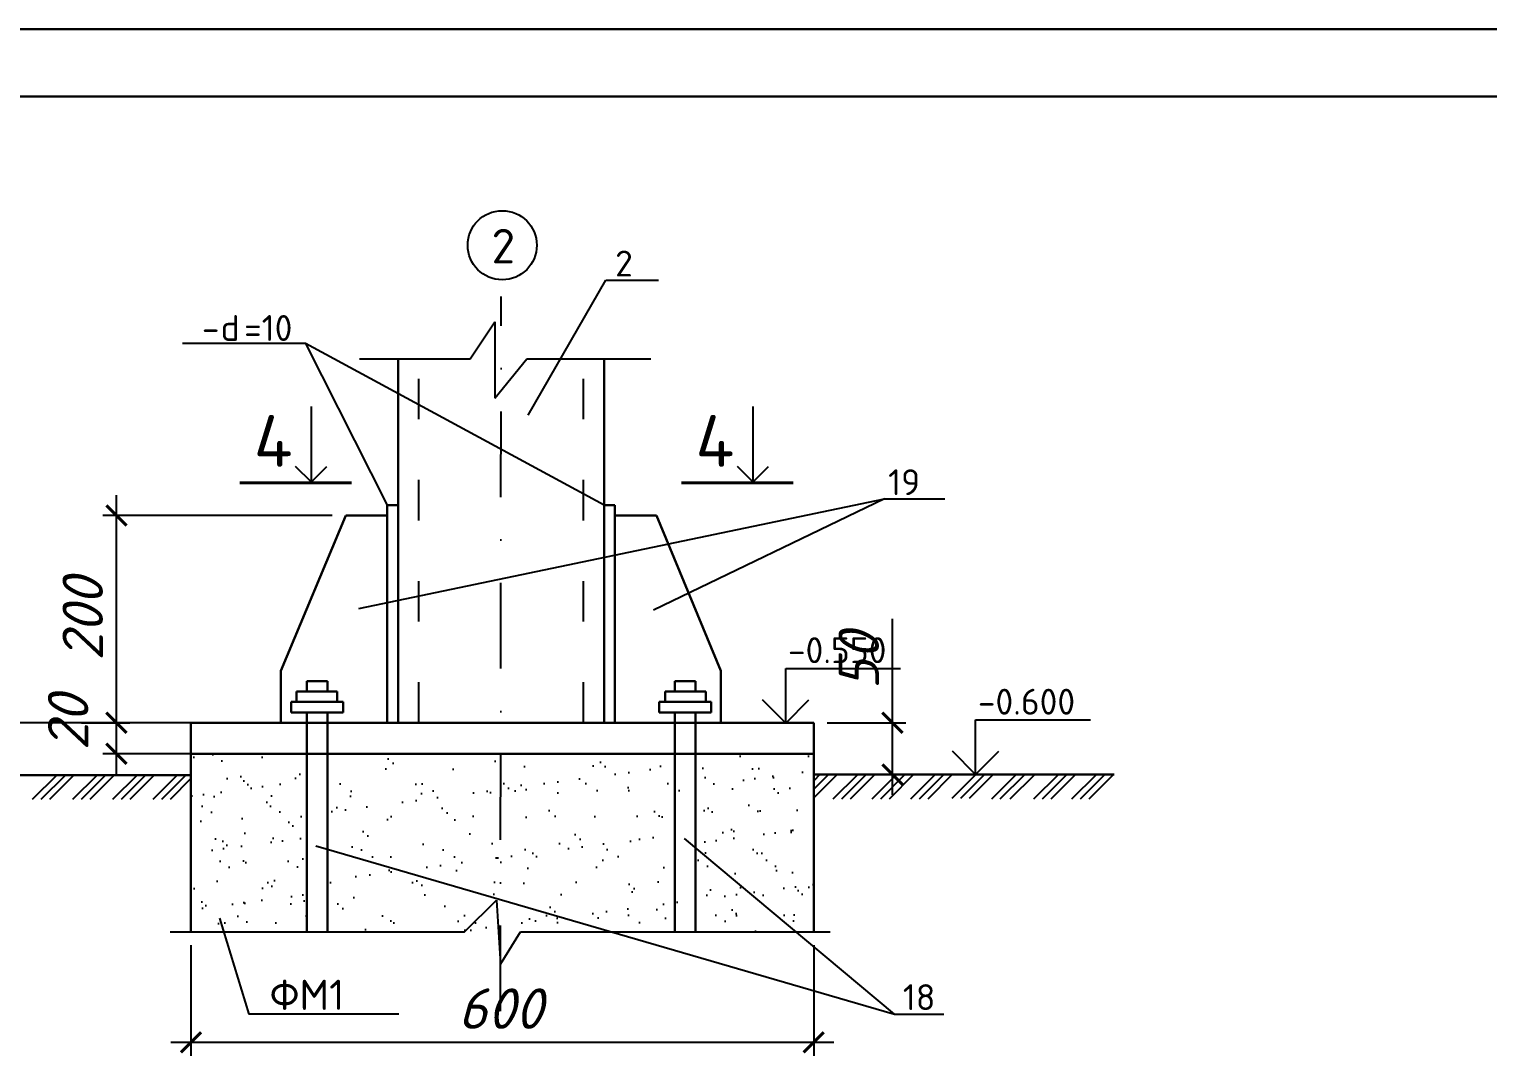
# Model space of a CAD drawing. Header units: millimetres. Extents: x 572274 to 2241483, y -888675 to -304135.
# Drawn here: x 1998921 to 2009733, y -624308 to -616698 of the extents above; entities that cross this region are included whole.
import ezdxf

# ---------------------------------------------------------------- set-up
doc = ezdxf.new("R2010")
doc.units = ezdxf.units.MM
doc.linetypes.add('ACAD_ISO03W100', pattern=[30, 12, -18])
doc.linetypes.add('DASHDOTX2', pattern=[50.8, 25.4, -12.7, 0, -12.7])
doc.styles.get("Standard").update_dxf_attribs({"font": 'isocpeur.ttf'})
doc.styles.add('style1', font='isocpeui.ttf')
doc.dimstyles.new('ISO-25', dxfattribs={"dimtxt": 300, "dimasz": 150, "dimexe": 100, "dimexo": 100, "dimgap": 100, "dimtad": 1, "dimtxsty": 'style1', "dimblk": 'ARCHTICK', "dimcen": 250, "dimdle": 150, "dimclrd": 5, "dimclre": 5, "dimclrt": 7, "dimadec": 0, "dimazin": 0, "dimtfac": 1, "dimtmove": 0, "dimatfit": 3, "dimldrblk": 'ARCHTICK', "dimfxl": 1.25, "dimlwd": -1, "dimlwe": -1, "dimarcsym": 0})

# ---------------------------------------------------------------- blocks, each defined once
blk = doc.blocks.new('_ArchTick')
at = {"color": 0, "linetype": 'ByBlock', "const_width": 0.15}
blk.add_lwpolyline([(-0.5, -0.5), (0.5, 0.5)], dxfattribs=at)
blk = doc.blocks.new('*D1133')
at = {"color": 5, "ltscale": 10, "transparency": 16777216}
for p, q in [((2000120, -623489), (2000120, -624308)), ((2004736, -623489), (2004736, -624308)), ((1999970, -624208), (2004886, -624208))]:
    blk.add_line(p, q, dxfattribs=at)
at = {"layer": 'Defpoints', "color": 0, "lineweight": 25, "ltscale": 10, "transparency": 16777216}
for p in [(2000120, -623389), (2004736, -623389), (2004736, -624208)]:
    blk.add_point(p, dxfattribs=at)
at = {"color": 5, "ltscale": 10, "transparency": 16777216, "xscale": 150, "yscale": 150, "zscale": 150, "rotation": 180}
blk.add_blockref('_ArchTick', (2000120, -624208), dxfattribs=at)
at = {"color": 5, "ltscale": 10, "transparency": 16777216, "xscale": 150, "yscale": 150, "zscale": 150}
blk.add_blockref('_ArchTick', (2004736, -624208), dxfattribs=at)
at = {"color": 7, "ltscale": 10, "transparency": 16777216, "insert": (2002413, -623958), "char_height": 300, "attachment_point": 5, "style": 'style1'}
blk.add_mtext('600', dxfattribs=at)
blk = doc.blocks.new('*D1134')
at = {"color": 5, "ltscale": 10, "transparency": 16777216}
for p, q in [((2005320, -621839), (2005320, -621069)), ((2004836, -621839), (2005420, -621839)), ((2005320, -622373), (2005320, -621839)), ((2004836, -622223), (2005420, -622223))]:
    blk.add_line(p, q, dxfattribs=at)
at = {"layer": 'Defpoints', "color": 0, "lineweight": 25, "ltscale": 10, "transparency": 16777216}
for p in [(2004736, -621839), (2005320, -621839), (2004736, -622223)]:
    blk.add_point(p, dxfattribs=at)
at = {"color": 5, "ltscale": 10, "transparency": 16777216, "xscale": 150, "yscale": 150, "zscale": 150}
for p, rotation in [((2005320, -621839), 90), ((2005320, -622223), 270)]:
    blk.add_blockref('_ArchTick', p, dxfattribs=dict(at, rotation=rotation))
at = {"color": 7, "ltscale": 10, "transparency": 16777216, "insert": (2005070, -621379), "char_height": 300, "attachment_point": 5, "rotation": 90, "style": 'style1'}
blk.add_mtext('50', dxfattribs=at)
blk = doc.blocks.new('*D1135')
at = {"color": 5, "ltscale": 10, "transparency": 16777216}
for p, q in [((1999568, -622219), (1999568, -621689)), ((1999310, -621839), (1999668, -621839)), ((2000648, -622069), (1999468, -622069))]:
    blk.add_line(p, q, dxfattribs=at)
at = {"layer": 'Defpoints', "color": 0, "lineweight": 25, "ltscale": 10, "transparency": 16777216}
for p in [(1999210, -621839), (1999568, -621839), (2000748, -622069)]:
    blk.add_point(p, dxfattribs=at)
at = {"color": 5, "ltscale": 10, "transparency": 16777216, "xscale": 150, "yscale": 150, "zscale": 150}
for p, rotation in [((1999568, -621839), 90), ((1999568, -622069), 270)]:
    blk.add_blockref('_ArchTick', p, dxfattribs=dict(at, rotation=rotation))
at = {"color": 7, "ltscale": 10, "transparency": 16777216, "insert": (1999210, -621839), "char_height": 300, "attachment_point": 5, "rotation": 90, "style": 'style1'}
blk.add_mtext('20', dxfattribs=at)
blk = doc.blocks.new('*D1136')
at = {"color": 5, "ltscale": 10, "transparency": 16777216}
for p, q in [((1999568, -621989), (1999568, -620153)), ((2001167, -620303), (1999468, -620303)), ((2000020, -621839), (1999468, -621839))]:
    blk.add_line(p, q, dxfattribs=at)
at = {"layer": 'Defpoints', "color": 0, "lineweight": 25, "ltscale": 10, "transparency": 16777216}
for p in [(1999568, -620303), (2001267, -620303), (2000120, -621839)]:
    blk.add_point(p, dxfattribs=at)
at = {"color": 5, "ltscale": 10, "transparency": 16777216, "xscale": 150, "yscale": 150, "zscale": 150}
for p, rotation in [((1999568, -620303), 90), ((1999568, -621839), 270)]:
    blk.add_blockref('_ArchTick', p, dxfattribs=dict(at, rotation=rotation))
at = {"color": 7, "ltscale": 10, "transparency": 16777216, "insert": (1999318, -621071), "char_height": 300, "attachment_point": 5, "rotation": 90, "style": 'style1'}
blk.add_mtext('200', dxfattribs=at)

msp = doc.modelspace()

# ---------------------------------------------------------------- hatches: boundary and pattern name
h = msp.add_hatch()
h.set_pattern_fill('AR-SAND', color=256, scale=10, style=0)
h.set_pattern_definition([(37.5, (1961572.97, -613567.95), (-10.2402, 313.2245), [0, -247.0912, 0, -276.352, 0, -264.16]), (7.5, (1961572.97, -613567.95), (287.695, 458.768), [0, -133.2992, 0, -222.7072, 0, -85.344]), (327.5, (1961373.02, -613567.95), (506.2351, 0.9198), [0, -81.28, 0, -292.608, 0, -382.016]), (317.5, (1961373, -613567.95), (488.676, 142.6748), [0, -40.64, 0, -191.8208, 0, -219.456])])
h.paths.add_polyline_path([(2000978.834, -622069.342), (2000120.352, -622069.342), (2000120.352, -623388.612), (2000978.834, -623388.612)])
h.paths.add_polyline_path([(2003860.135, -622695.985), (2004736.051, -623258.458), (2004736.051, -622069.342), (2003860.135, -622069.342)])
h.paths.add_polyline_path([(2003860.135, -622695.985), (2003860.135, -623388.612), (2004736.051, -623388.612), (2004736.051, -623258.458)])
h = msp.add_hatch()
h.set_pattern_fill('AR-SAND', color=256, scale=12, style=0)
h.set_pattern_definition([(37.5, (1961572.97, -613567.95), (-12.2882, 375.8694), [0, -296.5094, 0, -331.6224, 0, -316.992]), (7.5, (1961572.97, -613567.95), (345.234, 550.5217), [0, -159.959, 0, -267.2486, 0, -102.4128]), (327.5, (1961333.03, -613567.95), (607.4821, 1.1038), [0, -97.536, 0, -351.1296, 0, -458.4192]), (317.5, (1961333.03, -613567.95), (586.4114, 171.21), [0, -48.768, 0, -230.185, 0, -263.3472])])
h.paths.add_polyline_path([(2003759.374, -623388.612), (2003759.374, -622069.342), (2001132.434, -622069.342), (2001132.434, -623388.612)])

# ---------------------------------------------------------------- linework, layer by layer
for p, q in [((2022547.948, -616698.415), (1981807.948, -616698.415)), ((1981807.948, -616698.415), (2023807.948, -616698.415)), ((2000978.834, -621608.542), (2000978.834, -621531.742)), ((2000863.634, -621685.342), (2000902.034, -621685.342)), ((2003975.335, -621685.342), (2003936.935, -621685.342)), ((2000120.352, -621838.942), (2000197.152, -621838.942)), ((2000120.352, -621838.942), (2000273.952, -621838.942)), ((2000120.352, -621838.942), (2001656.352, -621838.942)), ((2000748.403, -621838.942), (2000978.803, -621838.942)), ((2000748.403, -621838.942), (2000786.803, -621838.942)), ((2004087.128, -621838.942), (2004048.728, -621838.942)), ((1999125.309, -622226.997), (1998944.289, -622408.016)), ((1999189.309, -622226.997), (1999008.289, -622408.016)), ((1999253.309, -622226.997), (1999072.289, -622408.016)), ((1999423.961, -622226.922), (1999242.941, -622407.942)), ((1999487.961, -622226.922), (1999306.941, -622407.942)), ((1999551.961, -622226.922), (1999370.941, -622407.942)), ((1999720.56, -622226.922), (1999539.541, -622407.942)), ((1999784.56, -622226.922), (1999603.541, -622407.942)), ((1999848.56, -622226.922), (1999667.541, -622407.942)), ((2000018.737, -622226.922), (1999837.717, -622407.942)), ((2000082.737, -622226.922), (1999901.717, -622407.942)), ((2000120.352, -622253.307), (1999965.717, -622407.942)), ((2004781.217, -622223.505), (2004736.051, -622268.671)), ((2004845.217, -622223.505), (2004736.051, -622332.671)), ((2004909.217, -622223.505), (2004736.051, -622396.671)), ((2005059.687, -622224.91), (2004878.667, -622405.929)), ((2005123.687, -622224.91), (2004942.667, -622405.929)), ((2005187.687, -622224.91), (2005006.667, -622405.929)), ((2005348.629, -622223.428), (2005167.609, -622404.448)), ((2005412.629, -622223.428), (2005231.609, -622404.448)), ((2005476.629, -622223.428), (2005295.609, -622404.448)), ((2005635.536, -622223.428), (2005454.517, -622404.448)), ((2005699.536, -622223.428), (2005518.517, -622404.448)), ((2005763.536, -622223.428), (2005582.517, -622404.448)), ((2005941.296, -622220.618), (2005760.276, -622401.637)), ((2006005.296, -622220.618), (2005824.276, -622401.637)), ((2006069.296, -622220.618), (2005888.276, -622401.637)), ((2006233.829, -622224.834), (2006052.81, -622405.853)), ((2006297.829, -622224.834), (2006116.81, -622405.853)), ((2006372.017, -622224.834), (2006190.998, -622405.853)), ((2006546.949, -622224.79), (2006365.93, -622405.809)), ((2006610.949, -622224.79), (2006429.93, -622405.809)), ((2006674.949, -622224.79), (2006493.93, -622405.809)), ((2006828.613, -622224.741), (2006647.593, -622405.76)), ((2006892.613, -622224.741), (2006711.593, -622405.76)), ((2006956.613, -622224.741), (2006775.593, -622405.76))]:
    msp.add_line(p, q)
at = {"color": 1, "lineweight": 30}
msp.add_line((1984307.948, -617198.415), (2023307.948, -617198.415), dxfattribs=at)
at = {"ltscale": 10}
for p, q in [((2002619.862, -619560.495), (2003195.04, -618557.874)), ((2003195.04, -618557.874), (2003586.727, -618557.874)), ((2002189.545, -619142.035), (2002372.176, -618868.347)), ((2002372.176, -618868.347), (2002372.176, -619433.969)), ((2000968.689, -619027.388), (2000058.719, -619027.388)), ((2003182.618, -620226.15), (2000968.689, -619027.388)), ((2000968.689, -619027.388), (2001575.808, -620226.15)), ((2001370.515, -619142.035), (2002189.545, -619142.035)), ((2002372.176, -619433.969), (2002609.593, -619142.035)), ((2002609.593, -619142.035), (2003529.69, -619142.035)), ((2001011.864, -619494.583), (2001011.864, -620063.009)), ((2004285.82, -619494.583), (2004285.82, -620063.009)), ((2001012.647, -620057.257), (2000896.396, -619941.006)), ((2001011.081, -620057.257), (2001127.332, -619941.006)), ((2004286.603, -620057.257), (2004170.351, -619941.006)), ((2004285.037, -620057.257), (2004401.288, -619941.006)), ((2001365.074, -620992.002), (2005260.6, -620179.933)), ((2005260.6, -620179.933), (2003548.029, -621004.645)), ((2005260.6, -620179.933), (2005708.614, -620179.933)), ((2004528.83, -621436.831), (2005379.489, -621436.831)), ((2004528.83, -621841.266), (2004528.83, -621436.831)), ((2004528.83, -621841.266), (2004356.756, -621669.192)), ((2004528.83, -621841.266), (2004700.904, -621669.192)), ((2000120.352, -621838.942), (1996229.241, -621838.942)), ((2005936.404, -622222.942), (2005936.404, -621818.507)), ((2005936.404, -621818.507), (2006787.063, -621818.507)), ((2005936.404, -622222.942), (2005764.33, -622050.868)), ((2005936.404, -622222.942), (2006108.478, -622050.868)), ((2005334.097, -624000.185), (2003777.82, -622695.985)), ((2001046.225, -622752.601), (2005334.097, -624000.185)), ((2002147.361, -623388.612), (2002385.353, -623155.116)), ((2002385.353, -623155.116), (2002414.689, -623629.708)), ((2000330.672, -623287.699), (2000548.851, -623999.344)), ((1999967.031, -623388.612), (2002147.361, -623388.612)), ((2002414.689, -623629.708), (2002563.264, -623388.612)), ((2002563.264, -623388.612), (2004858.095, -623388.612)), ((2001661.181, -623999.344), (2000548.851, -623999.344)), ((2005334.097, -624000.185), (2005699.847, -624000.185))]:
    msp.add_line(p, q, dxfattribs=at)
at = {"color": 1, "linetype": 'DASHDOTX2', "ltscale": 25}
msp.add_line((2002414.445, -623977.347), (2002419.347, -618678.939), dxfattribs=at)
at = {"lineweight": 30, "ltscale": 5}
for p, q in [((2001656.352, -621838.942), (2001656.352, -619142.035)), ((2003182.618, -621838.942), (2003182.618, -619142.035)), ((2001656.352, -620226.15), (2001575.808, -620226.15)), ((2001575.808, -620226.15), (2001575.808, -621838.942)), ((2003182.618, -620226.15), (2003263.162, -620226.15)), ((2003263.162, -620226.15), (2003263.162, -621838.942)), ((2001267.485, -620302.942), (2000786.803, -621454.942)), ((2001575.808, -620302.942), (2001267.485, -620302.942)), ((2003263.162, -620302.942), (2003571.485, -620302.942)), ((2003571.485, -620302.942), (2004048.728, -621454.942)), ((2000786.803, -621838.942), (2000786.803, -621454.942)), ((2000978.834, -621531.742), (2000978.834, -621608.542)), ((2000978.834, -621531.742), (2001132.434, -621531.742)), ((2001132.434, -621531.742), (2001132.434, -621608.542)), ((2003860.135, -621531.742), (2003706.535, -621531.742)), ((2003706.535, -621531.742), (2003706.535, -621608.542)), ((2003860.135, -621608.542), (2003860.135, -621531.742)), ((2003860.135, -621531.742), (2003860.135, -621608.542)), ((2004048.728, -621838.942), (2004048.728, -621454.942)), ((2000902.034, -621685.342), (2000902.034, -621608.542)), ((2000902.034, -621608.542), (2001203.516, -621608.542)), ((2001203.516, -621608.542), (2001203.516, -621685.342)), ((2003635.454, -621608.542), (2003635.454, -621685.342)), ((2003936.935, -621608.542), (2003635.454, -621608.542)), ((2003936.935, -621685.342), (2003936.935, -621608.542)), ((2000863.634, -621762.142), (2000863.634, -621685.342)), ((2000863.634, -621685.342), (2001132.434, -621685.342)), ((2000978.834, -621762.142), (2000863.634, -621762.142)), ((2000978.834, -621762.142), (2000978.834, -623388.612)), ((2001247.634, -621762.142), (2000978.834, -621762.142)), ((2001132.434, -621685.342), (2001247.634, -621685.342)), ((2001132.434, -621762.142), (2001132.434, -623388.612)), ((2001247.634, -621685.342), (2001247.634, -621762.142)), ((2003591.335, -621685.342), (2003591.335, -621762.142)), ((2003706.535, -621685.342), (2003591.335, -621685.342)), ((2003591.335, -621762.142), (2003860.135, -621762.142)), ((2003975.335, -621685.342), (2003706.535, -621685.342)), ((2003706.535, -621762.142), (2003706.535, -623388.612)), ((2003860.135, -621762.142), (2003860.135, -623388.612)), ((2003860.135, -621762.142), (2003975.335, -621762.142)), ((2003975.335, -621762.142), (2003975.335, -621685.342)), ((2000120.352, -621838.942), (2000120.352, -623388.612)), ((2004736.051, -621838.942), (2000120.352, -621838.942)), ((2004736.051, -623388.612), (2004736.051, -621838.942)), ((2000120.352, -622069.342), (2004736.051, -622069.342)), ((2000120.352, -622226.922), (1998328.135, -622226.922)), ((2004736.051, -622222.942), (2006962.451, -622222.942))]:
    msp.add_line(p, q, dxfattribs=at)
at = {"linetype": 'ACAD_ISO03W100', "ltscale": 25}
for p, q in [((2001809.952, -621838.942), (2001809.952, -619142.035)), ((2003029.018, -621838.942), (2003029.018, -619142.035))]:
    msp.add_line(p, q, dxfattribs=at)
at = {"lineweight": 40, "ltscale": 10}
for p, q in [((2000483.029, -620061.079), (2001309.15, -620061.079)), ((2003756.985, -620061.079), (2004583.106, -620061.079))]:
    msp.add_line(p, q, dxfattribs=at)
at = {"ltscale": 5}
for p, q in [((2000883.485, -621838.942), (2003955.485, -621838.942)), ((2002419.485, -621838.942), (2000883.485, -621838.942))]:
    msp.add_line(p, q, dxfattribs=at)
at = {"color": 5, "ltscale": 5}
msp.add_line((2002399.786, -623388.612), (2002414.858, -623388.612), dxfattribs=at)
at = {"ltscale": 10}
msp.add_ellipse((2002427.646, -618300.081), major_axis=(-0.136, 256), ratio=1, start_param=4.711858333, end_param=10.99504364, dxfattribs=at)

# ---------------------------------------------------------------- texts
for s, height, p in [('2', 256, (2002348.205, -618434.615)), ('2', 192, (2003264.211, -618531.222)), ('d', 192, (2000340.287, -619009.464)), ('=10', 192, (2000514.002, -619009.464)), ('-', 192, (2000201.087, -619009.464)), ('4', 384, (2000585.583, -619942.256)), ('4', 384, (2003859.539, -619942.256)), ('19', 192, (2005287.926, -620152.532)), ('-0.550', 192, (2004545.2, -621397.519)), ('-0.600', 192, (2005952.774, -621779.195)), ('ФМ1', 224, (2000703.617, -623967.896)), ('18', 192, (2005396.95, -623969.236))]:
    msp.add_text(s, height=height).set_placement(p)

# ---------------------------------------------------------------- dimensions: what is measured, and where the dimension line sits
at = {"color": 5, "ltscale": 10}
dim = msp.add_linear_dim(base=(1999567.532, -620302.942), p1=(2000120.352, -621838.942), p2=(2001267.485, -620302.942), angle=90, text='200', dimstyle='ISO-25', dxfattribs=at)
dim.commit()
dim.dimension.update_dxf_attribs({"geometry": '*D1136', "text_midpoint": (1999567.532, -621070.942), "dimtype": 160})
dim = msp.add_linear_dim(base=(2005320.237, -621838.942), p1=(2004736.051, -622222.942), p2=(2004736.051, -621838.942), angle=90, text='50', dimstyle='ISO-25', dxfattribs=at)
dim.commit()
dim.dimension.update_dxf_attribs({"geometry": '*D1134', "text_midpoint": (2005070.237, -621379.055)})
dim = msp.add_linear_dim(base=(1999567.532, -621838.942), p1=(2000748.403, -622069.342), p2=(1999210.034, -621838.942), angle=90, text='20', dimstyle='ISO-25', override={"dimtmove": 2}, dxfattribs=at)
dim.commit()
dim.dimension.update_dxf_attribs({"geometry": '*D1135', "text_midpoint": (1999210.034, -621838.942), "dimtype": 160})
dim = msp.add_linear_dim(base=(2004736.051, -624208.016), p1=(2000120.352, -623388.612), p2=(2004736.051, -623388.612), text='600', dimstyle='ISO-25', dxfattribs=at)
dim.commit()
dim.dimension.update_dxf_attribs({"geometry": '*D1133', "text_midpoint": (2002412.563, -624208.016), "dimtype": 160})

doc.saveas('drawing.dxf')
